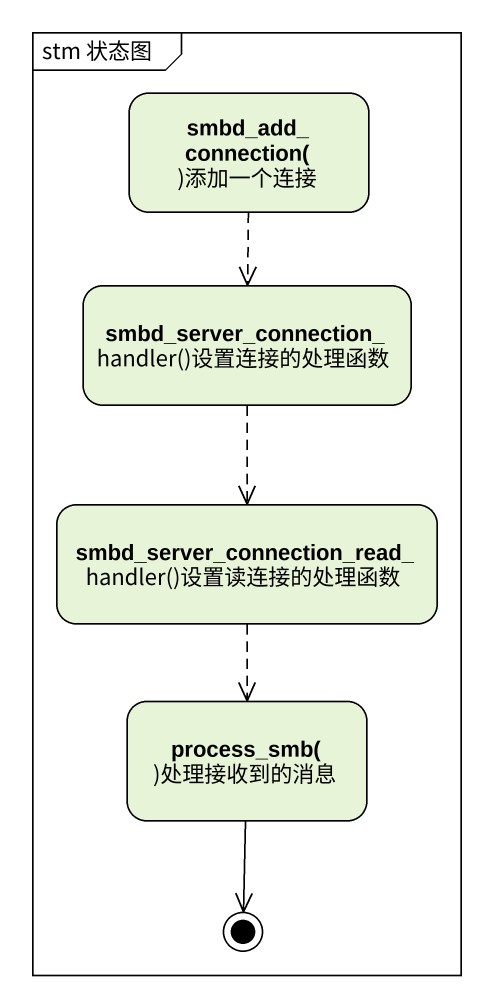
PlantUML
@startuml
mainframe stm 状态图
hide empty description
state "smbd_add_connection()添加一个连接" as smbd_add_connection_添加一个连接
state "smbd_server_connection_handler()设置连接的处理函数" as smbd_server_connection
state "smbd_server_connection_read_handler()设置读连接的处理函数" as smbd_server_connection_read
state "process_smb()处理接收到的消息" as process_smb_处理接收到的消息
smbd_add_connection_添加一个连接 -[dashed]-> smbd_server_connection
smbd_server_connection -[dashed]-> smbd_server_connection_read
smbd_server_connection_read -[dashed]-> process_smb_处理接收到的消息
process_smb_处理接收到的消息 --> [*]
@enduml
